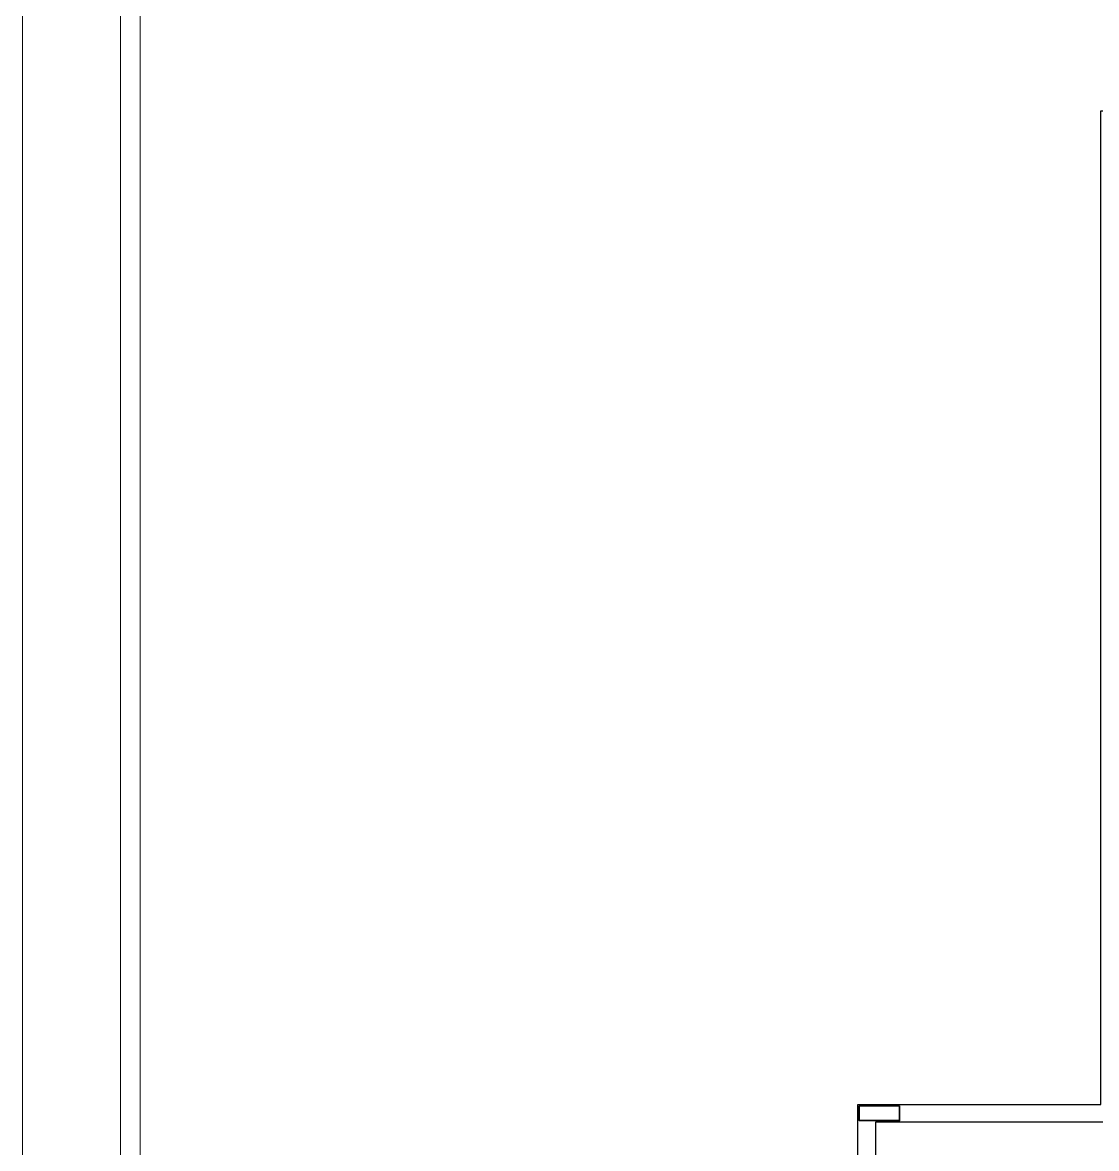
# Model space of a CAD drawing. Header units: centimetres. Extents: x 118932 to 154602, y -32682 to -23521.
# Drawn here: x 118932 to 120027, y -29082 to -27934 of the extents above; entities that cross this region are included whole.
import ezdxf
from ezdxf.enums import TextEntityAlignment as Align

# ---------------------------------------------------------------- set-up
doc = ezdxf.new("R2010")
doc.units = ezdxf.units.CM
doc.header["$LTSCALE"] = 50
doc.header["$MEASUREMENT"] = 0
for name, color, linetype, lineweight, true_color in [('GEN_00_BL_Pafta', 7, 'Continuous', 0, 0x0e0e10), ('GEN_01_TA_Kolon', 7, 'Continuous', 35, 0xd05d28), ('KALACAK DUVARLAR', 7, 'Continuous', 30, 0x005387)]:
    doc.layers.add(name, color=color, linetype=linetype, lineweight=lineweight, true_color=true_color)
doc.layers.add('GEN_00_BL_Pafta_Gizli', color=7, linetype='Continuous', lineweight=0, true_color=0x4f5250, plot=False)
doc.styles.add('style3', font='arial.ttf', dxfattribs={"height": 12})
doc.styles.add('TLEROY', font='arial.ttf', dxfattribs={"height": 10})

# ---------------------------------------------------------------- blocks, each defined once
blk = doc.blocks.new('*U818')
at = {"layer": 'GEN_00_BL_Pafta', "transparency": 33554687}
for points in [[(100, 8900), (100, 100), (11790, 100), (11790, 8900)], [(120, 8880), (120, 420), (11770, 420), (11770, 8880)]]:
    blk.add_lwpolyline(points, close=True, dxfattribs=at)
at = {"layer": 'GEN_00_BL_Pafta_Gizli'}
blk.add_lwpolyline([(0, 9000), (0, 0), (11890, 0), (11890, 9000)], close=True, dxfattribs=at)
at = {"layer": 'GEN_00_BL_Pafta', "transparency": 33554687, "style": 'TLEROY'}
for tag, p in [('SCALE', (11755, 324.6)), ('PAPERSIZE', (11755, 294.6))]:
    blk.add_attdef(tag, text='', height=20, dxfattribs=at).set_placement(p, align=Align.BOTTOM_RIGHT)
at = {"layer": 'GEN_00_BL_Pafta', "transparency": 33554687, "style": 'style3'}
blk.add_attdef('PAFTAKOD', text='', height=100, dxfattribs=at).set_placement((10750, 210), align=Align.CENTER)
at = {"layer": 'GEN_00_BL_Pafta', "transparency": 33554687}
for tag, height, style, p in [('PAFTAADI', 100, 'style3', (5815, 260)), ('PNO', 90, 'TLEROY', (11620, 205))]:
    blk.add_attdef(tag, text='', height=height, dxfattribs=dict(at, style=style)).set_placement(p, align=Align.MIDDLE_CENTER)
blk = doc.blocks.new('LEVEL -1_A BLOK_KOLON')
at = {"layer": 'GEN_01_TA_Kolon'}
blk.add_lwpolyline([(45693.3, 3403.2), (45693.3, 3388.2), (45652.2, 3388.2), (45652.2, 3403.2)], close=True, dxfattribs=at)
blk = doc.blocks.new('LEVEL -1_A BLOK_DUVAR')
at = {"layer": 'KALACAK DUVARLAR'}
for points in [[(46140.1, 8274.7), (46140.1, 8436.7), (45668.7, 8436.7), (45668.7, 8030), (45705.1, 8030), (45705.1, 8012), (45665.8, 8012), (45348.7, 6216.2)], [(45326.4, 6193.2), (45650.7, 8030), (45650.7, 8454.7), (45898.5, 8454.7), (45898.5, 9468), (47651.3, 9468), (47651.3, 9445), (46464.9, 9445), (46464.9, 8960.6), (46621.1, 8960.6), (46621.1, 8942.6), (46464.9, 8942.6), (46464.9, 8599.7), (46270, 8599.7), (46270, 8457.2), (46464.9, 8457.2), (46464.9, 8127.5), (46446.9, 8127.5), (46446.9, 8130), (46320.5, 8130), (46320.5, 8016.2), (46307.5, 8016.2), (46307.5, 8218)]]:
    blk.add_lwpolyline(points, dxfattribs=at)

msp = doc.modelspace()

# ---------------------------------------------------------------- block references
for name, p in [('*U818', (118932, -32521.4)), ('LEVEL -1_A BLOK_DUVAR', (74132.9, -37491.5)), ('LEVEL -1_A BLOK_KOLON', (74132.9, -32441.5))]:
    msp.add_blockref(name, p)

doc.saveas('drawing.dxf')
